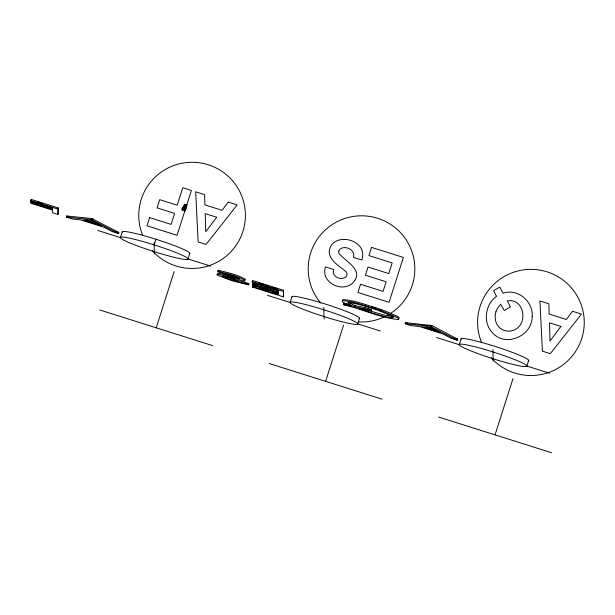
<?xml version="1.0" encoding="UTF-8"?>
<svg xmlns="http://www.w3.org/2000/svg" width="615" height="615" viewBox="0 0 615 615"><rect width="100%" height="100%" fill="white"/><g stroke="black" fill="none" stroke-linecap="round" stroke-linejoin="round"><path stroke-width="0.92" d="M30.804 202.712L52.498 209.569L52.452 207.862L30.765 201.005L31.111 199.352L58.202 207.916L57.979 214.481L52.575 212.767L52.513 210.099L30.819 203.242L30.804 202.712L31.165 201.589L52.859 208.447M30.765 201.005L31.119 199.883M57.979 214.481L58.202 207.916M66.366 217.126L66.72 216.003L91.812 218.533L118.818 232.462L118.464 233.592L112.43 231.686L103.966 227.235L80.665 219.87L72.201 218.971L66.366 217.126L91.451 219.655L118.464 233.592M91.451 219.655L91.812 218.533M92.773 220.078L93.134 218.948M122.208 231.978L120.409 237.598L97.754 230.441M154.142 244.878A35.555 3.221 17.7 0 1 188.036 258.761L188.052 259.184A35.555 3.221 17.7 0 1 154.311 251.696A35.555 3.221 17.7 0 1 120.417 237.813L120.409 237.382A35.555 3.221 17.7 0 1 154.142 244.878L155.941 239.258A35.555 3.221 17.7 0 1 189.835 253.134L189.843 253.565A35.555 3.221 17.7 0 1 189.32 253.818M182.632 210.115L184.515 204.211L187.052 205.01L185.169 210.914L181.779 209.846L182.586 207.317L185.976 208.385M183.478 210.384L185.361 204.48M184.323 210.645L186.207 204.749M156.202 327.795L174.145 271.584M189.835 253.349L188.044 258.969L210.699 266.134M225.913 276.788A9.394 0.853 17.7 0 0 228.019 277.603L236.221 280.263L244.324 281.993L248.929 283.723L248.568 284.845L232.278 280.84L218.041 275.435A14.276 1.292 17.7 0 1 217.549 274.328L239.481 278.687C232.847 274.736 224.736 274.49 217.741 271.461L218.102 270.339C227.396 272.422 237.19 274.521 245.431 279.356L244.724 279.556M217.741 271.461C227.035 273.544 236.837 275.643 245.07 280.478L242.225 280.402L224.575 276.435L222.753 276.389L223.068 276.719A9.394 0.853 17.7 0 0 227.665 278.726L241.457 282.716L243.971 283.115L244.324 281.993M277.857 291.925L278.211 290.803L252.842 282.785L252.488 283.915L277.857 291.925L277.811 290.226L252.227 282.139L252.565 280.478L283.561 290.272L283.338 296.837L252.565 287.113L252.55 286.582L252.911 285.46L278.28 293.47L277.918 294.6L252.55 286.582M252.227 282.139L252.565 280.478M277.918 294.6L277.865 292.463L252.496 284.445L252.842 282.785M252.565 287.113L252.911 285.46M283.338 296.837L283.561 290.272M291.902 296.876L290.111 302.495L267.456 295.338M343.47 304.694L351.465 306.209L344.392 303.003L342.686 301.919L342.101 301.142L342.609 300.727C353.517 301.373 363.942 305.486 374.366 308.522A29.189 2.645 17.7 0 1 384.867 312.189L396.86 317.363L398.774 318.685L398.52 319.554C379.486 317.755 361.943 308.93 343.47 304.694L343.831 303.572L348.275 304.41M325.619 381.338L343.562 325.12M354.801 306.839L355.163 305.716L364.795 307.538L371.352 309.614L370.991 310.736L358.991 308.469C370.107 312.128 381.285 316.71 393.023 317.717L393.431 317.378L392.662 316.517L390.387 315.234L376.434 309.752A23.754 2.152 17.7 0 0 359.075 304.502L350.658 302.68L347.69 302.903C353.94 308.692 363.55 307.292 370.991 310.736M359.537 318.247L357.746 323.867L380.401 331.024M364.434 308.668L364.795 307.538M405.193 323.774L405.546 322.644L431.961 325.596L457.645 339.111L457.291 340.233L451.256 338.327L442.785 333.876L419.484 326.511L411.028 325.619L405.193 323.774L430.277 326.304L457.291 340.233M430.277 326.304L430.638 325.181M431.599 326.719L431.961 325.596M461.042 339.05L459.251 344.677L436.589 337.512M495.037 434.874L512.979 378.656M528.677 360.421L526.878 366.048L549.533 373.205M342.463 300.012L342.962 299.597C353.879 300.251 364.303 304.356 374.72 307.4A29.189 2.645 17.7 0 1 385.228 311.067L397.221 316.241L399.135 317.563L398.874 318.424M393.385 316.587L383.683 314.98L364.964 309.353M247.168 283.43L248.929 283.723M367.662 308.914L371.352 309.614M236.437 277.188L217.91 273.198A14.276 1.292 17.7 0 0 217.264 273.406M233.416 279.948L235.76 280.655M184.246 205.056L186.783 205.856M183.977 205.894L186.514 206.702M183.708 206.74L186.245 207.539M182.317 208.162L185.707 209.231M182.048 209L185.438 210.076M37.446 201.881L41.966 203.311M30.75 200.475L57.848 209.039M426.572 326.996L437.142 330.332M32.08 202.404L38.407 204.403M42.02 205.548L50.161 208.116M85.985 219.793L97.431 223.414M427.909 327.941L432.391 329.356M91.773 222.146L94.464 222.991M405.546 322.644L407.215 323.175M455.062 338.296L457.645 339.111M66.72 216.003L69.226 216.795M115.374 231.378L118.818 232.462M343.831 303.572L345.492 304.094M258.976 283.031L269.032 286.213M272.691 287.366L277.257 288.812M252.212 281.608L283.207 291.402M253.764 283.607L256.486 284.468M265.542 287.328L268.263 288.189M252.926 285.99L255.64 286.844M261.068 288.566L267.41 290.564M272.837 292.279L277.365 293.709M99.73 309.952L212.675 345.645M269.147 363.488L382.092 399.181M438.564 417.024L551.517 452.717M379.171 309.483L381.546 310.329M243.971 283.115L248.568 284.845M218.102 270.339L219.87 271.031M355.163 305.716L348.505 302.403M492.923 349.681L493.207 361.036M461.05 339.265L461.035 338.834A35.555 3.221 17.7 0 1 494.775 346.33A35.555 3.221 17.7 0 1 528.669 360.213L528.677 360.636A35.555 3.221 17.7 0 1 528.154 360.897M323.79 307.5L324.067 318.862M291.91 297.083L291.902 296.661A35.555 3.221 17.7 0 1 325.635 304.148A35.555 3.221 17.7 0 1 359.537 318.032L359.544 318.462A35.555 3.221 17.7 0 1 359.022 318.716M278.241 292.048L278.28 293.47M252.488 283.915L252.496 284.445M154.088 242.602L154.373 253.964M122.208 232.193L122.201 231.763A35.555 3.221 17.7 0 1 155.941 239.258M31.165 201.589L31.181 202.12M371.744 306.962A23.754 2.152 17.7 0 1 375.973 308.353M481.468 342.317A53.328 53.082 -1.4 0 1 532.252 269.37A53.328 53.082 -1.4 0 1 579.322 344.715A53.328 53.082 -1.4 0 1 491.154 357.815M320.638 303.011A53.328 53.082 -1.4 0 1 328.987 226.835A53.328 53.082 -1.4 0 1 405.101 238.305A53.328 53.082 -1.4 0 1 390.371 313.527M388.949 314.403A53.328 53.082 -1.4 0 1 387.504 315.241M384.529 316.779A53.328 53.082 -1.4 0 1 358.507 321.899M142.634 235.238A53.328 53.082 -1.4 0 1 193.41 162.299A53.328 53.082 -1.4 0 1 240.488 237.644A53.328 53.082 -1.4 0 1 152.312 250.736M338.804 251.135L338.68 253.088C345.599 261.829 365.94 270.608 351.88 283.769C340.733 292.702 320.2 281.639 325.496 266.918L333.722 269.516L333.33 272.345L334.014 274.79C336.49 278.441 342.294 279.894 345.838 276.95A3.851 3.836 -1.4 0 0 346.13 271.676C338.196 265.349 323.59 256.955 331.516 244.947C338.165 236.744 351.357 238.328 358.56 244.962A13.961 13.899 -1.4 0 1 362.773 255.825L361.974 260.03L353.387 257.331C355.862 250.005 345.207 244.778 339.911 249.244L338.804 251.135M532.167 316.471C532.313 336.282 505.046 348.036 491.962 332.238C482.637 321.76 485.343 304.279 496.536 296.276L493.599 290.649L499.841 287.136L503.009 293.263C517.446 288.005 533.466 301.419 532.167 316.471M495.921 311.782C494.391 316.786 495.098 322.483 498.496 326.573A13.13 13.069 -1.4 0 0 511.734 330.755C528.8 327.095 525.448 297.714 507.29 300.858L510.465 306.954L504.215 310.49L500.679 304.279L497.351 308.507L495.921 311.782M149.622 217.61L147 225.813L177.059 235.314L191.38 190.442L182.793 187.729L177.22 205.195L159.685 199.652L157.063 207.855L174.599 213.397L171.093 224.398L149.622 217.61M371.529 247.376L368.915 255.571L392.178 262.928L388.772 273.583L368.016 267.025L365.402 275.22L386.159 281.778L383.091 291.395L360.544 284.268L357.93 292.471L389.057 302.311L403.379 257.439L371.529 247.376M216.695 217.241L205.733 231.824L205.241 213.62L216.695 217.241M228.227 202.089L222.053 210.322L204.872 204.895L204.611 194.624L195.662 191.795L198.161 241.979L206.033 244.47L237.175 204.91L228.227 202.089M560.965 326.434L550.002 341.018L549.51 322.814L560.965 326.434M572.496 311.282L566.323 319.516L549.141 314.088L548.88 303.818L539.932 300.989L542.43 351.18L550.302 353.663L581.444 314.111L572.496 311.282M92.158 221.031L82.987 220.085L101.475 225.928L92.158 221.031M430.984 327.672L421.813 326.726L440.302 332.569L430.984 327.672M526.886 366.263L526.878 365.833A35.555 3.221 17.7 0 0 492.976 351.949A35.555 3.221 17.7 0 0 459.244 344.462L459.251 344.884A35.555 3.221 17.7 0 0 493.145 358.768A35.555 3.221 17.7 0 0 526.886 366.263M357.753 324.082L357.738 323.651A35.555 3.221 17.7 0 0 323.844 309.776A35.555 3.221 17.7 0 0 290.103 302.28L290.119 302.711A35.555 3.221 17.7 0 0 324.013 316.587A35.555 3.221 17.7 0 0 357.753 324.082"/></g></svg>
